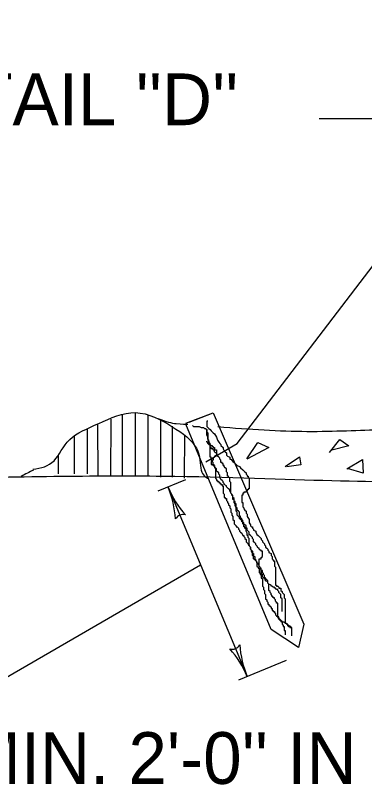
# Model space of a CAD drawing. Extents: x 1000 to 1036.3, y 1000 to 1022.
# Drawn here: x 1019.428 to 1020.778, y 1003.066 to 1006.04 of the extents above; entities that cross this region are included whole.
import ezdxf

# ---------------------------------------------------------------- set-up
doc = ezdxf.new("R2010")
doc.units = 0
doc.layers.add('Level 1', color=7, linetype='Continuous')

msp = doc.modelspace()

# ---------------------------------------------------------------- linework, layer by layer
at = {"layer": 'Level 1'}
for p, q in [((1020.2858, 1004.3844), (1021.5479, 1006.0405)), ((1020.6027, 1005.6422), (1020.8527, 1005.6422)), ((1019.842, 1004.2597), (1019.842, 1004.496)), ((1019.8929, 1004.2585), (1019.8929, 1004.5032)), ((1019.9414, 1004.2573), (1019.9414, 1004.4936)), ((1020.0875, 1004.4631), (1020.1929, 1004.504)), ((1020.1002, 1004.4672), (1020.1929, 1004.504)), ((1020.1929, 1004.504), (1020.5431, 1003.6856)), ((1019.7487, 1004.2621), (1019.7462, 1004.4574)), ((1019.7972, 1004.2597), (1019.7985, 1004.4792)), ((1019.9899, 1004.2549), (1019.9899, 1004.4779)), ((1020.4165, 1003.6651), (1020.0875, 1004.459)), ((1020.0359, 1004.2549), (1020.0359, 1004.4514)), ((1020.0819, 1004.2512), (1020.0832, 1004.4177)), ((1020.6416, 1004.3496), (1020.6822, 1004.4008)), ((1020.6822, 1004.4008), (1020.7167, 1004.3752)), ((1020.1644, 1004.3137), (1020.2858, 1004.3844)), ((1020.3227, 1004.3259), (1020.3653, 1004.3889)), ((1020.408, 1004.3692), (1020.3227, 1004.3239)), ((1020.3653, 1004.3889), (1020.408, 1004.3692)), ((1020.7167, 1004.3752), (1020.6517, 1004.3594)), ((1020.4709, 1004.2963), (1020.5258, 1004.3338)), ((1020.5258, 1004.3338), (1020.5319, 1004.3022)), ((1020.7097, 1004.2862), (1020.7693, 1004.3224)), ((1020.7693, 1004.3224), (1020.7718, 1004.2706)), ((1020.5319, 1004.3022), (1020.4771, 1004.2943)), ((1020.7718, 1004.2706), (1020.7122, 1004.2875)), ((1020.0857, 1004.2445), (1019.9792, 1004.2)), ((1020.018, 1004.2162), (1020.3244, 1003.4831)), ((1018.8968, 1003.1934), (1020.1437, 1003.9156)), ((1020.5431, 1003.6856), (1020.522, 1003.5955)), ((1020.522, 1003.5955), (1020.4165, 1003.6651)), ((1020.4747, 1003.5459), (1020.2908, 1003.469))]:
    msp.add_line(p, q, dxfattribs=at)
for points in [[(1020.1128, 1004.4549), (1020.117, 1004.4508), (1020.1212, 1004.4508), (1020.1254, 1004.4508), (1020.1339, 1004.4508), (1020.1381, 1004.4508), (1020.1465, 1004.4467), (1020.155, 1004.4467), (1020.1592, 1004.4426), (1020.1634, 1004.4426), (1020.1677, 1004.4385), (1020.1677, 1004.4344), (1020.1677, 1004.4303), (1020.1718, 1004.4262), (1020.1718, 1004.4222), (1020.1718, 1004.4181), (1020.1718, 1004.4099), (1020.1718, 1004.4058), (1020.1718, 1004.4017), (1020.1718, 1004.3976), (1020.1761, 1004.3935), (1020.1761, 1004.3894), (1020.1761, 1004.3853), (1020.1803, 1004.3813), (1020.1845, 1004.3772), (1020.1887, 1004.3772), (1020.1887, 1004.3731), (1020.1929, 1004.3731), (1020.1929, 1004.3689), (1020.1972, 1004.3689), (1020.1972, 1004.3648), (1020.1972, 1004.3607), (1020.2014, 1004.3607), (1020.2056, 1004.3607), (1020.2056, 1004.3567), (1020.2056, 1004.3526), (1020.2056, 1004.3485), (1020.2056, 1004.3444), (1020.2056, 1004.3403), (1020.1972, 1004.3362), (1020.1972, 1004.3322), (1020.1929, 1004.328), (1020.1929, 1004.3239), (1020.1929, 1004.3198), (1020.1887, 1004.3198), (1020.1887, 1004.3157), (1020.1845, 1004.3157), (1020.1845, 1004.3117), (1020.1845, 1004.3076), (1020.1845, 1004.3035), (1020.1887, 1004.3035), (1020.1929, 1004.2994), (1020.1972, 1004.2994), (1020.1972, 1004.2953), (1020.1972, 1004.2912), (1020.2014, 1004.2912), (1020.2014, 1004.2871), (1020.2014, 1004.283), (1020.2014, 1004.2789), (1020.2014, 1004.2748), (1020.2014, 1004.2708), (1020.2014, 1004.2667), (1020.2014, 1004.2626), (1020.2014, 1004.2585), (1020.2014, 1004.2543), (1020.2014, 1004.2502), (1020.2056, 1004.2462), (1020.2056, 1004.2421), (1020.2098, 1004.2421), (1020.2098, 1004.238), (1020.214, 1004.238), (1020.214, 1004.2339), (1020.2183, 1004.2339), (1020.2183, 1004.2298), (1020.2225, 1004.2298), (1020.2225, 1004.2257), (1020.2267, 1004.2257), (1020.2267, 1004.2217), (1020.2309, 1004.2217), (1020.2309, 1004.2176), (1020.2309, 1004.2134), (1020.2309, 1004.2093), (1020.2309, 1004.2052), (1020.2309, 1004.2012), (1020.2309, 1004.1971), (1020.2309, 1004.193), (1020.2352, 1004.1889), (1020.2352, 1004.1848), (1020.2352, 1004.1807), (1020.2352, 1004.1766), (1020.2393, 1004.1766), (1020.2393, 1004.1725), (1020.2436, 1004.1725), (1020.2436, 1004.1684), (1020.2436, 1004.1643), (1020.2477, 1004.1603), (1020.2477, 1004.1562), (1020.252, 1004.1521), (1020.252, 1004.148), (1020.2563, 1004.1439), (1020.2563, 1004.1397)], [(1020.1718, 1004.4712), (1020.1677, 1004.4712), (1020.1677, 1004.4672), (1020.1677, 1004.4631), (1020.1677, 1004.459), (1020.1677, 1004.4549), (1020.1677, 1004.4508), (1020.1718, 1004.4467), (1020.1761, 1004.4426), (1020.1803, 1004.4385), (1020.1845, 1004.4344), (1020.1929, 1004.4262), (1020.1972, 1004.4222), (1020.2056, 1004.4099), (1020.2098, 1004.3976), (1020.214, 1004.3894), (1020.2183, 1004.3853), (1020.2225, 1004.3813), (1020.2225, 1004.3772), (1020.2309, 1004.3689), (1020.2309, 1004.3648), (1020.2352, 1004.3567), (1020.2393, 1004.3526), (1020.2436, 1004.3485), (1020.2436, 1004.3403), (1020.2477, 1004.3362), (1020.2563, 1004.3322), (1020.2563, 1004.3239), (1020.2604, 1004.3239), (1020.2689, 1004.3157), (1020.2731, 1004.3117), (1020.2773, 1004.3076), (1020.2815, 1004.3035), (1020.2858, 1004.2994), (1020.2942, 1004.2953), (1020.2984, 1004.2912), (1020.3068, 1004.283), (1020.3111, 1004.2789), (1020.3152, 1004.2748), (1020.3195, 1004.2708), (1020.3195, 1004.2667), (1020.3238, 1004.2626), (1020.3238, 1004.2585), (1020.3279, 1004.2585), (1020.3279, 1004.2543), (1020.3322, 1004.2502), (1020.3322, 1004.2462), (1020.3322, 1004.2421), (1020.3322, 1004.238), (1020.3322, 1004.2339), (1020.3322, 1004.2298), (1020.3322, 1004.2257), (1020.3322, 1004.2217), (1020.3322, 1004.2134), (1020.3322, 1004.2093), (1020.3279, 1004.2093), (1020.3279, 1004.2052), (1020.3238, 1004.2052), (1020.3238, 1004.2012), (1020.3195, 1004.2012), (1020.3195, 1004.1971), (1020.3152, 1004.1971), (1020.3111, 1004.1971), (1020.3111, 1004.193), (1020.3068, 1004.193), (1020.3068, 1004.1889), (1020.3068, 1004.1848), (1020.3027, 1004.1848), (1020.3027, 1004.1807), (1020.3027, 1004.1725), (1020.3027, 1004.1684), (1020.3027, 1004.1643), (1020.3027, 1004.1603), (1020.3027, 1004.1562), (1020.3068, 1004.1562), (1020.3068, 1004.1521), (1020.3068, 1004.148), (1020.3068, 1004.1439), (1020.3068, 1004.1397), (1020.3111, 1004.1357), (1020.3111, 1004.1316), (1020.3152, 1004.1275), (1020.3195, 1004.1234), (1020.3195, 1004.1193), (1020.3195, 1004.1152), (1020.3238, 1004.1112), (1020.3238, 1004.1071), (1020.3238, 1004.103), (1020.3322, 1004.0907), (1020.3322, 1004.0866), (1020.3322, 1004.0825), (1020.3322, 1004.0784), (1020.3364, 1004.0702), (1020.3364, 1004.0662), (1020.3406, 1004.062), (1020.3448, 1004.062), (1020.3448, 1004.0579), (1020.349, 1004.0538), (1020.349, 1004.0498), (1020.3575, 1004.0457), (1020.3575, 1004.0416)], [(1020.1718, 1004.4058), (1020.1718, 1004.4099), (1020.1677, 1004.4181), (1020.1677, 1004.4222), (1020.1677, 1004.4262), (1020.1677, 1004.4303), (1020.1677, 1004.4344), (1020.1677, 1004.4385)], [(1020.29, 1004.1234), (1020.2858, 1004.1275), (1020.2858, 1004.1316), (1020.2858, 1004.1357), (1020.2815, 1004.1357), (1020.2773, 1004.1439), (1020.2773, 1004.148), (1020.2773, 1004.1521), (1020.2731, 1004.1562), (1020.2731, 1004.1603), (1020.2731, 1004.1643), (1020.2731, 1004.1684), (1020.2689, 1004.1684), (1020.2689, 1004.1725), (1020.2689, 1004.1766), (1020.2689, 1004.1807), (1020.2647, 1004.1848), (1020.2647, 1004.1889), (1020.2604, 1004.193), (1020.2604, 1004.1971), (1020.2604, 1004.2012), (1020.2604, 1004.2052), (1020.2604, 1004.2093), (1020.2604, 1004.2134), (1020.2604, 1004.2176), (1020.2604, 1004.2217), (1020.2604, 1004.2298), (1020.2604, 1004.2339), (1020.2563, 1004.238), (1020.2563, 1004.2421), (1020.2563, 1004.2462), (1020.2563, 1004.2502), (1020.252, 1004.2543), (1020.252, 1004.2585), (1020.2477, 1004.2585), (1020.2477, 1004.2626), (1020.2477, 1004.2667), (1020.2477, 1004.2708), (1020.2436, 1004.2748), (1020.2436, 1004.2789), (1020.2436, 1004.283), (1020.2436, 1004.2871), (1020.2393, 1004.2912), (1020.2352, 1004.2953), (1020.2352, 1004.2994), (1020.2309, 1004.2994), (1020.2309, 1004.3035), (1020.2309, 1004.3076), (1020.2267, 1004.3076), (1020.2267, 1004.3117), (1020.2225, 1004.3117), (1020.2225, 1004.3157), (1020.2225, 1004.3198), (1020.2183, 1004.3239), (1020.2183, 1004.328), (1020.214, 1004.3322), (1020.2098, 1004.3362), (1020.2098, 1004.3403), (1020.2056, 1004.3485), (1020.2014, 1004.3485), (1020.1972, 1004.3526), (1020.1972, 1004.3567), (1020.1929, 1004.3607), (1020.1929, 1004.3648), (1020.1845, 1004.3648), (1020.1845, 1004.3689), (1020.1803, 1004.3731), (1020.1803, 1004.3772), (1020.1761, 1004.3813), (1020.1718, 1004.3853), (1020.1718, 1004.3894), (1020.1677, 1004.3894), (1020.1677, 1004.3935)], [(1020.3322, 1004.017), (1020.3279, 1004.0211), (1020.3279, 1004.0252), (1020.3279, 1004.0293), (1020.3238, 1004.0293), (1020.3238, 1004.0334), (1020.3238, 1004.0375), (1020.3195, 1004.0457), (1020.3195, 1004.0498), (1020.3195, 1004.0538), (1020.3152, 1004.0579), (1020.3152, 1004.062), (1020.3111, 1004.062), (1020.3111, 1004.0662), (1020.3111, 1004.0702), (1020.3068, 1004.0743), (1020.3068, 1004.0784), (1020.3068, 1004.0825), (1020.3027, 1004.0825), (1020.3027, 1004.0866), (1020.2984, 1004.0907), (1020.2942, 1004.0947), (1020.2942, 1004.0988), (1020.29, 1004.103), (1020.2858, 1004.1071), (1020.2858, 1004.1112), (1020.2858, 1004.1152), (1020.2858, 1004.1193), (1020.2815, 1004.1234), (1020.2815, 1004.1275), (1020.2815, 1004.1316), (1020.2815, 1004.1357), (1020.2815, 1004.1397), (1020.2815, 1004.1439), (1020.2815, 1004.148), (1020.2815, 1004.1521), (1020.2773, 1004.1521), (1020.2773, 1004.1562), (1020.2773, 1004.1603), (1020.2731, 1004.1603), (1020.2731, 1004.1643), (1020.2731, 1004.1684), (1020.2731, 1004.1725), (1020.2689, 1004.1766), (1020.2689, 1004.1807), (1020.2689, 1004.1848), (1020.2647, 1004.1848), (1020.2647, 1004.1889), (1020.2604, 1004.193), (1020.2604, 1004.1971), (1020.2563, 1004.2012), (1020.2563, 1004.2052), (1020.252, 1004.2093), (1020.2477, 1004.2134), (1020.2436, 1004.2176), (1020.2436, 1004.2217), (1020.2352, 1004.2257), (1020.2352, 1004.2298), (1020.2309, 1004.2339), (1020.2309, 1004.238), (1020.2267, 1004.2421), (1020.2225, 1004.2462), (1020.2183, 1004.2543), (1020.2183, 1004.2585), (1020.2183, 1004.2626), (1020.214, 1004.2667), (1020.214, 1004.2708), (1020.2098, 1004.2748), (1020.2056, 1004.2789), (1020.2056, 1004.2871), (1020.2014, 1004.2912), (1020.1972, 1004.2953), (1020.1972, 1004.2994), (1020.1929, 1004.3035), (1020.1929, 1004.3076), (1020.1929, 1004.3117), (1020.1887, 1004.3157), (1020.1887, 1004.3198), (1020.1845, 1004.3198), (1020.1845, 1004.3239), (1020.1845, 1004.328), (1020.1845, 1004.3322), (1020.1803, 1004.3322), (1020.1803, 1004.3362), (1020.1803, 1004.3403), (1020.1803, 1004.3444), (1020.1803, 1004.3485), (1020.1803, 1004.3526), (1020.1803, 1004.3567), (1020.1803, 1004.3607), (1020.1803, 1004.3648), (1020.1803, 1004.3689), (1020.1803, 1004.3731), (1020.1803, 1004.3772), (1020.1803, 1004.3813), (1020.1803, 1004.3853), (1020.1761, 1004.3894), (1020.1761, 1004.3935), (1020.1761, 1004.3976), (1020.1718, 1004.4017), (1020.1718, 1004.4058)], [(1020.2563, 1004.1397), (1020.2563, 1004.1357), (1020.2604, 1004.1316), (1020.2604, 1004.1275), (1020.2604, 1004.1234), (1020.2604, 1004.1193), (1020.2647, 1004.1152), (1020.2647, 1004.1112), (1020.2647, 1004.1071), (1020.2689, 1004.103), (1020.2689, 1004.0947), (1020.2689, 1004.0907), (1020.2731, 1004.0866), (1020.2731, 1004.0825), (1020.2731, 1004.0784), (1020.2731, 1004.0743), (1020.2773, 1004.0702), (1020.2815, 1004.0662), (1020.2815, 1004.062), (1020.2858, 1004.062), (1020.29, 1004.0579), (1020.29, 1004.0538), (1020.2942, 1004.0498), (1020.2942, 1004.0457), (1020.2984, 1004.0416), (1020.3027, 1004.0375), (1020.3068, 1004.0293), (1020.3111, 1004.0293), (1020.3111, 1004.0252), (1020.3152, 1004.0211), (1020.3152, 1004.017), (1020.3195, 1004.0129), (1020.3195, 1004.0047), (1020.3238, 1004.0007), (1020.3279, 1003.9966), (1020.3279, 1003.9925), (1020.3322, 1003.9925), (1020.3322, 1003.9884), (1020.3364, 1003.9842), (1020.3364, 1003.9802), (1020.3364, 1003.9761), (1020.3406, 1003.972), (1020.3448, 1003.9679), (1020.3448, 1003.9638), (1020.3448, 1003.9597), (1020.349, 1003.9597), (1020.349, 1003.9557), (1020.349, 1003.9516), (1020.349, 1003.9474), (1020.3533, 1003.9474), (1020.3533, 1003.9433), (1020.3533, 1003.9393), (1020.3575, 1003.9352), (1020.3575, 1003.9311), (1020.3617, 1003.927), (1020.3617, 1003.9229), (1020.3617, 1003.9188), (1020.3617, 1003.9147), (1020.3617, 1003.9106), (1020.3659, 1003.9065), (1020.3659, 1003.9024), (1020.3701, 1003.9024), (1020.3701, 1003.8983), (1020.3701, 1003.8942), (1020.3701, 1003.8902), (1020.3701, 1003.8861), (1020.3743, 1003.882), (1020.3743, 1003.8779), (1020.3786, 1003.8779), (1020.3786, 1003.8738), (1020.3786, 1003.8697), (1020.3786, 1003.8656), (1020.3827, 1003.8615), (1020.3827, 1003.8574), (1020.3827, 1003.8533), (1020.3827, 1003.8492), (1020.3827, 1003.8452), (1020.3827, 1003.8411), (1020.3827, 1003.837), (1020.3827, 1003.8328), (1020.387, 1003.8288), (1020.387, 1003.8247), (1020.387, 1003.8206), (1020.3913, 1003.8165), (1020.3913, 1003.8124), (1020.3913, 1003.8083), (1020.3913, 1003.8042), (1020.3954, 1003.8002), (1020.3954, 1003.796), (1020.3954, 1003.7919), (1020.3954, 1003.7878), (1020.3954, 1003.7837), (1020.3997, 1003.7797), (1020.3997, 1003.7756), (1020.4038, 1003.7715), (1020.4038, 1003.7674), (1020.4038, 1003.7633), (1020.4081, 1003.7633), (1020.4081, 1003.7592), (1020.4123, 1003.7551), (1020.4165, 1003.751)], [(1020.4588, 1003.7347), (1020.4588, 1003.7387), (1020.4588, 1003.7428), (1020.4588, 1003.7469), (1020.4588, 1003.7633), (1020.4588, 1003.7674), (1020.4588, 1003.7715), (1020.4588, 1003.7756), (1020.4588, 1003.7797), (1020.4588, 1003.7837), (1020.4545, 1003.7878), (1020.4545, 1003.7919), (1020.4545, 1003.796), (1020.4545, 1003.8002), (1020.4502, 1003.8042), (1020.4461, 1003.8083), (1020.4461, 1003.8124), (1020.4418, 1003.8165), (1020.4418, 1003.8206), (1020.4376, 1003.8206), (1020.4334, 1003.8247), (1020.4292, 1003.8247), (1020.4292, 1003.8288), (1020.425, 1003.8288), (1020.4207, 1003.8328), (1020.4165, 1003.8328), (1020.4165, 1003.837), (1020.4081, 1003.8411), (1020.4038, 1003.8452), (1020.4038, 1003.8492), (1020.3954, 1003.8533), (1020.3954, 1003.8574), (1020.3913, 1003.8615), (1020.3913, 1003.8656), (1020.387, 1003.8656), (1020.3827, 1003.8697), (1020.3827, 1003.8738), (1020.3786, 1003.8861), (1020.3786, 1003.8902), (1020.3786, 1003.8983), (1020.3743, 1003.8983), (1020.3743, 1003.9024), (1020.3743, 1003.9065), (1020.3701, 1003.9106), (1020.3701, 1003.9147), (1020.3701, 1003.9188), (1020.3701, 1003.9229), (1020.3701, 1003.927), (1020.3701, 1003.9311), (1020.3701, 1003.9352), (1020.3701, 1003.9393), (1020.3743, 1003.9393), (1020.3786, 1003.9393), (1020.3786, 1003.9433), (1020.3827, 1003.9474), (1020.3827, 1003.9516), (1020.3827, 1003.9557), (1020.3827, 1003.9597), (1020.3827, 1003.9638), (1020.3827, 1003.9679), (1020.3786, 1003.9679), (1020.3786, 1003.972), (1020.3743, 1003.972), (1020.3701, 1003.9761), (1020.3701, 1003.9802), (1020.3659, 1003.9802), (1020.3617, 1003.9884), (1020.3575, 1003.9925), (1020.3575, 1003.9966), (1020.3533, 1004.0007), (1020.349, 1004.0047), (1020.349, 1004.0088), (1020.349, 1004.0129), (1020.3448, 1004.017), (1020.3448, 1004.0211), (1020.3406, 1004.0252), (1020.3364, 1004.0293), (1020.3322, 1004.0334), (1020.3322, 1004.0375), (1020.3322, 1004.0416), (1020.3279, 1004.0457), (1020.3238, 1004.0498), (1020.3238, 1004.0579), (1020.3195, 1004.0579), (1020.3195, 1004.062), (1020.3195, 1004.0662), (1020.3152, 1004.0702), (1020.3111, 1004.0743), (1020.3111, 1004.0784), (1020.3068, 1004.0825), (1020.3068, 1004.0866), (1020.3027, 1004.0907), (1020.3027, 1004.0947), (1020.2984, 1004.0947), (1020.2984, 1004.0988), (1020.2984, 1004.103), (1020.2942, 1004.1071), (1020.2942, 1004.1112), (1020.2942, 1004.1152), (1020.2942, 1004.1193), (1020.29, 1004.1234)], [(1020.3575, 1004.0416), (1020.3617, 1004.0334), (1020.3659, 1004.0293), (1020.3701, 1004.0252), (1020.3743, 1004.0211), (1020.3786, 1004.017), (1020.3786, 1004.0129), (1020.3827, 1004.0088), (1020.3827, 1004.0047), (1020.387, 1004.0007), (1020.3913, 1003.9966), (1020.3913, 1003.9925), (1020.3954, 1003.9884), (1020.3954, 1003.9842), (1020.3997, 1003.9802), (1020.4038, 1003.9761), (1020.4038, 1003.972), (1020.4081, 1003.9679), (1020.4081, 1003.9638), (1020.4165, 1003.9597), (1020.4165, 1003.9557), (1020.4165, 1003.9516), (1020.4207, 1003.9474), (1020.4207, 1003.9433), (1020.4207, 1003.9393), (1020.425, 1003.9352), (1020.425, 1003.9311), (1020.4292, 1003.9311), (1020.4292, 1003.927), (1020.4292, 1003.9229), (1020.4292, 1003.9147), (1020.4292, 1003.9106), (1020.4334, 1003.9065), (1020.4334, 1003.9024), (1020.4334, 1003.8983), (1020.4334, 1003.8942), (1020.4334, 1003.8902), (1020.4334, 1003.8861), (1020.4334, 1003.882), (1020.4334, 1003.8779), (1020.4334, 1003.8738), (1020.4334, 1003.8697), (1020.4334, 1003.8656), (1020.4334, 1003.8615), (1020.4334, 1003.8574), (1020.4334, 1003.8533), (1020.4334, 1003.8452), (1020.4334, 1003.8411), (1020.4334, 1003.837), (1020.4376, 1003.837), (1020.4376, 1003.8328), (1020.4418, 1003.8328), (1020.4461, 1003.8288), (1020.4461, 1003.8247), (1020.4545, 1003.8247), (1020.4545, 1003.8206), (1020.4545, 1003.8165), (1020.4588, 1003.8124), (1020.4588, 1003.8083), (1020.4629, 1003.8042), (1020.4672, 1003.8002), (1020.4672, 1003.796), (1020.4672, 1003.7919), (1020.4672, 1003.7878), (1020.4713, 1003.7837), (1020.4713, 1003.7797), (1020.4713, 1003.7756), (1020.4713, 1003.7715), (1020.4713, 1003.7674), (1020.4713, 1003.7633), (1020.4713, 1003.7592), (1020.4713, 1003.7551), (1020.4713, 1003.751), (1020.4713, 1003.7469), (1020.4713, 1003.7428), (1020.4713, 1003.7387), (1020.4713, 1003.7347), (1020.4713, 1003.7265), (1020.4713, 1003.7224), (1020.4713, 1003.7183), (1020.4713, 1003.7142), (1020.4713, 1003.7101), (1020.4713, 1003.706), (1020.4713, 1003.7019), (1020.4713, 1003.6978), (1020.4713, 1003.6938), (1020.4713, 1003.6897), (1020.4756, 1003.6897), (1020.4756, 1003.6856), (1020.4798, 1003.6856), (1020.4798, 1003.6814), (1020.484, 1003.6773), (1020.4882, 1003.6773), (1020.4882, 1003.6732), (1020.4925, 1003.6732), (1020.4967, 1003.6732)], [(1020.4967, 1003.6405), (1020.4967, 1003.6528), (1020.4967, 1003.661), (1020.4967, 1003.6651), (1020.4967, 1003.6692), (1020.4967, 1003.6732), (1020.4925, 1003.6732), (1020.4925, 1003.6773), (1020.4882, 1003.6773), (1020.484, 1003.6814), (1020.4798, 1003.6856), (1020.4713, 1003.6897), (1020.4672, 1003.6938), (1020.4588, 1003.6938), (1020.4588, 1003.6978), (1020.4545, 1003.6978), (1020.4545, 1003.7019), (1020.4502, 1003.706), (1020.4461, 1003.706), (1020.4461, 1003.7101), (1020.4461, 1003.7142), (1020.4418, 1003.7142), (1020.4418, 1003.7183), (1020.4418, 1003.7224), (1020.4418, 1003.7265), (1020.4418, 1003.7306), (1020.4418, 1003.7347), (1020.4418, 1003.7387), (1020.4418, 1003.7428), (1020.4418, 1003.7469), (1020.4418, 1003.751), (1020.4418, 1003.7551), (1020.4418, 1003.7592), (1020.4418, 1003.7633), (1020.4418, 1003.7674), (1020.4376, 1003.7674), (1020.4376, 1003.7715), (1020.4334, 1003.7756), (1020.4334, 1003.7797), (1020.4292, 1003.7837), (1020.4292, 1003.7878), (1020.425, 1003.7878), (1020.425, 1003.7919), (1020.4207, 1003.7919), (1020.4207, 1003.796), (1020.4165, 1003.8002), (1020.4165, 1003.8042), (1020.4123, 1003.8083), (1020.4123, 1003.8124), (1020.4081, 1003.8165), (1020.4081, 1003.8206), (1020.4081, 1003.8247), (1020.4081, 1003.8288), (1020.4081, 1003.8328), (1020.4081, 1003.837), (1020.4081, 1003.8411), (1020.4038, 1003.8452), (1020.4038, 1003.8492), (1020.4038, 1003.8533), (1020.3997, 1003.8574), (1020.3954, 1003.8615), (1020.3954, 1003.8656), (1020.3913, 1003.8656), (1020.3913, 1003.8697), (1020.3913, 1003.8738), (1020.387, 1003.8779), (1020.387, 1003.882), (1020.3827, 1003.8861), (1020.3827, 1003.8902), (1020.3827, 1003.8942), (1020.3786, 1003.8942), (1020.3786, 1003.8983), (1020.3786, 1003.9024), (1020.3743, 1003.9024), (1020.3743, 1003.9065), (1020.3701, 1003.9106), (1020.3701, 1003.9147), (1020.3659, 1003.9188), (1020.3617, 1003.9229), (1020.3617, 1003.927), (1020.3575, 1003.9311), (1020.3533, 1003.9352), (1020.349, 1003.9393), (1020.349, 1003.9433), (1020.349, 1003.9474), (1020.3448, 1003.9516), (1020.3448, 1003.9557), (1020.3448, 1003.9597), (1020.3406, 1003.9679), (1020.3406, 1003.972), (1020.3364, 1003.9761), (1020.3364, 1003.9802), (1020.3364, 1003.9842), (1020.3322, 1003.9884), (1020.3322, 1003.9925), (1020.3322, 1003.9966), (1020.3322, 1004.0007), (1020.3322, 1004.0047), (1020.3322, 1004.0088), (1020.3322, 1004.0129), (1020.3322, 1004.017)], [(1020.4165, 1003.751), (1020.4165, 1003.7469), (1020.4207, 1003.7469), (1020.4207, 1003.7387), (1020.425, 1003.7387), (1020.425, 1003.7347), (1020.4292, 1003.7347), (1020.4292, 1003.7306), (1020.4334, 1003.7265), (1020.4334, 1003.7224), (1020.4376, 1003.7183), (1020.4418, 1003.7142), (1020.4418, 1003.7101), (1020.4461, 1003.7101), (1020.4461, 1003.706), (1020.4502, 1003.7019), (1020.4545, 1003.7019), (1020.4545, 1003.6978), (1020.4588, 1003.6938), (1020.4588, 1003.6897), (1020.4588, 1003.6856), (1020.4629, 1003.6814), (1020.4629, 1003.6773), (1020.4672, 1003.6773), (1020.4672, 1003.6732), (1020.4672, 1003.6692), (1020.4672, 1003.6651), (1020.4672, 1003.661), (1020.4713, 1003.661), (1020.4713, 1003.6569), (1020.4713, 1003.6528), (1020.4713, 1003.6487), (1020.4713, 1003.6447)]]:
    msp.add_lwpolyline(points, dxfattribs=at)
for centre, radius, start, end in [((1020.3787, 1004.3669), 0.3909, 202.6841, 221.3529), ((1020.3787, 1004.3669), 0.3909, 202.6719, 202.6841), ((1019.6573, 1004.0654), 0.3909, 4.0313, 22.678), ((1020.0753, 1004.079), 0.0313, 71.4587, 153.5754), ((1020.2671, 1003.6203), 0.0313, 251.4587, 333.5754), ((1019.9637, 1003.3323), 0.3909, 22.6841, 41.3529), ((1020.6851, 1003.6338), 0.3909, 184.0313, 202.678), ((1019.9637, 1003.3323), 0.3909, 22.6719, 22.6841)]:
    msp.add_arc(centre, radius, start, end, dxfattribs=at)
for points, degree in [([(1019.4954, 1004.2854), (1019.5277, 1004.2887), (1019.5855, 1004.3048), (1019.6239, 1004.4086), (1019.7476, 1004.4598), (1019.8919, 1004.5282), (1020.04, 1004.452), (1020.1472, 1004.3691), (1020.1376, 1004.2691), (1020.1662, 1004.2525), (1020.1735, 1004.2492)], 3), ([(1019.9793, 1004.4816), (1020.0112, 1004.4683), (1020.0497, 1004.4597), (1020.0891, 1004.4597), (1020.0952, 1004.4599)], 3), ([(1019.7069, 1004.2672), (1019.7069, 1004.4422)], 1), ([(1020.2109, 1004.4501), (1020.3334, 1004.4394), (1020.5642, 1004.4253), (1020.8548, 1004.4427), (1021.0227, 1004.4396), (1021.0823, 1004.4382)], 3), ([(1019.6572, 1004.2672), (1019.6572, 1004.4121)], 1), ([(1019.5949, 1004.2672), (1019.5949, 1004.3397)], 1), ([(1019.4977, 1004.2816), (1019.4902, 1004.2782), (1019.4743, 1004.2704), (1019.4588, 1004.262), (1019.4505, 1004.2573)], 3), ([(1019.0932, 1004.2492), (1019.4375, 1004.257), (1020.039, 1004.2658), (1020.6837, 1004.2365), (1020.9844, 1004.237), (1021.028, 1004.2372)], 3)]:
    msp.add_open_spline(points, degree=degree, dxfattribs=at)

# ---------------------------------------------------------------- texts
for s, p in [("DETAIL ''D''", (1018.8822, 1005.6159)), ("MIN. 2'-0'' IN", (1019.2262, 1003.0684))]:
    msp.add_text(s, height=0.2, dxfattribs=at).set_placement(p)

doc.saveas('drawing.dxf')
